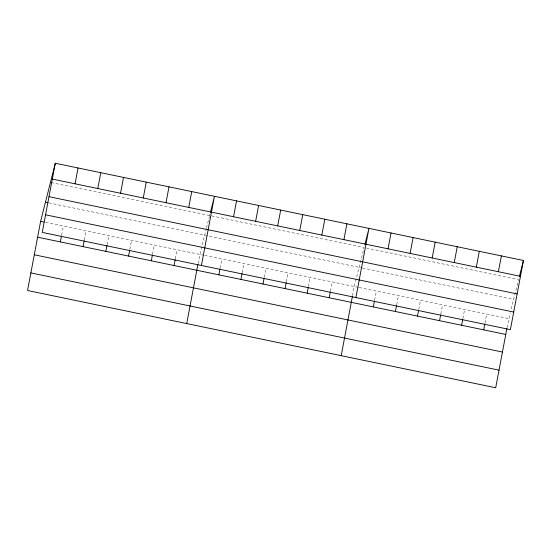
<?xml version="1.0" encoding="UTF-8"?>
<svg xmlns="http://www.w3.org/2000/svg" width="551" height="551" viewBox="0 0 551 551"><rect width="100%" height="100%" fill="white"/><g stroke="black" fill="none" stroke-linecap="round" stroke-linejoin="round"><path stroke-width="0.41" stroke-dasharray="2.75 2.07" d="M61.622 235.243L63.358 226.075M84.365 239.967L86.094 230.8M107.101 244.692L108.836 235.518M129.836 249.417L131.572 240.243M152.579 254.135L154.308 244.968M175.314 258.86L177.05 249.693M198.057 263.585L201.804 246.428M220.125 268.172L221.853 258.998M242.192 272.752L243.928 263.585M264.266 277.339L265.995 268.172M286.334 281.919L288.063 272.752M308.402 286.506L310.137 277.339M330.469 291.093L332.205 281.919M352.544 295.673L354.272 286.506L364.115 247.578L52.986 182.946M374.611 300.261L376.347 291.093M396.679 304.848L398.414 295.673M418.753 309.428L420.482 300.261M440.821 314.015L442.556 304.848M462.888 318.602L464.624 309.428M484.963 323.182L486.691 314.015M507.03 327.769L510.178 313.002M202.21 244.83L206.301 228.651M206.508 227.832L209.421 216.309M209.628 215.482L210.034 213.884M511.183 309.008L518.601 279.667L366.567 248.081M48.832 202.878L361.573 267.841M362.393 268.013L513.608 299.42M45.671 222.397L203.877 255.265M204.69 255.437L358.364 287.353M359.176 287.526L508.759 318.595"/><path stroke-width="0.83" d="M55.307 163.241L42.241 232.405L510.384 329.65L523.45 260.492L55.307 163.241L40.616 221.35L27.55 290.508L495.693 387.759L506.872 328.603M60.362 241.91L61.464 236.076M75.053 183.807L78.042 167.965M83.105 246.634L84.207 240.801M97.789 188.532L100.785 172.69M105.84 251.359L106.942 245.526M120.531 193.249L123.52 177.415M128.576 256.084L129.678 250.25M143.267 197.974L146.256 182.14M151.318 260.809L152.42 254.968M166.003 202.699L168.999 186.858M174.054 265.527L175.156 259.693M188.745 207.424L191.734 191.583M186.72 323.575L197.899 264.418M201.404 265.465L214.477 196.308L210.434 212.287M218.864 274.839L219.966 269.005M233.548 216.729L236.544 200.895M240.932 279.419L242.034 273.585M255.623 221.316L258.612 205.475M263.006 284.006L264.108 278.172M277.69 225.896L280.686 210.062M285.074 288.593L286.176 282.759M299.758 230.483L302.754 214.649M307.141 293.173L308.243 287.34M321.832 235.07L324.821 219.229M329.209 297.76L330.318 291.927M343.9 239.651L346.896 223.816M341.207 355.664L352.385 296.507M355.898 297.561L368.963 228.396L364.92 244.382M373.351 306.928L374.453 301.094M388.042 248.825L391.031 232.983M395.418 311.515L396.527 305.681M410.109 253.405L413.098 237.571M417.493 316.095L418.595 310.261M432.177 257.992L435.173 242.151M439.56 320.682L440.662 314.848M454.251 262.579L457.24 246.738M461.628 325.269L462.73 319.435M476.319 267.159L479.308 251.325M483.702 329.849L484.804 324.016M498.386 271.746L501.382 255.905M519.414 276.471L523.45 260.492M52.311 179.082L520.454 276.326M50.458 182.422L52.145 182.767M48.991 196.679L517.134 293.924M45.464 202.176L47.992 202.699M45.561 214.807L513.704 312.052M40.616 221.35L43.984 222.053M37.626 237.192L505.77 334.436M34.3 254.782L502.443 352.034M30.877 272.91L499.02 370.162"/></g></svg>
